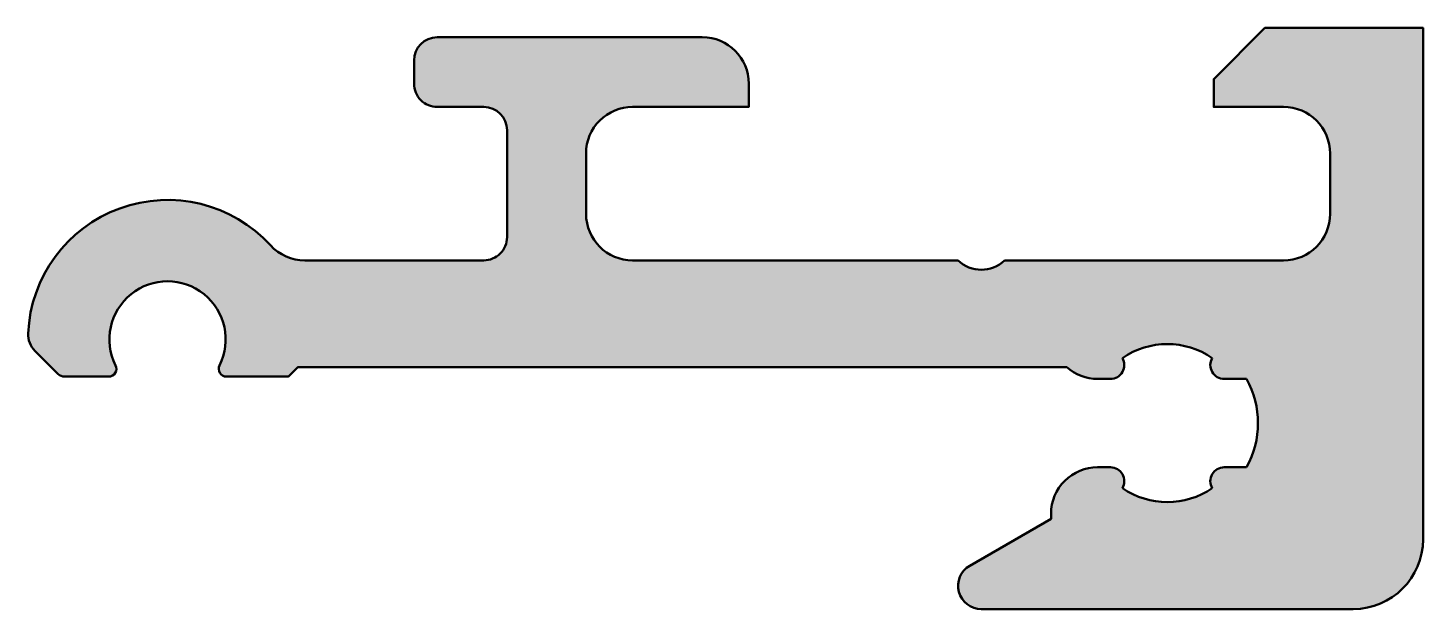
# Model space of a CAD drawing. Extents: x -20 to 10, y -5 to 7.5.
import ezdxf

# ---------------------------------------------------------------- set-up
doc = ezdxf.new("R2010")
doc.units = 0
doc.layers.add('0S-Alu contour', color=7, linetype='Continuous', lineweight=50)
doc.layers.add('0S-Alu hatch', color=252, linetype='Continuous', lineweight=25)

# ---------------------------------------------------------------- blocks, each defined once
blk = doc.blocks.new('492990__CD77B4C0_8272_4E7C_987C_ECE51E374E88_')
at = {"layer": '0S-Alu hatch'}
h = blk.add_hatch(color=256, dxfattribs=at)
edge = h.paths.add_edge_path()
edge.add_ellipse((3.270790842893963, 0.2500000000000024), major_axis=(-0.3000000000000003, 0), ratio=1, start_angle=90.0000000000008, end_angle=209.9377964112646, ccw=False)
edge.add_line((3.270790842893967, -0.0499999999999979), (2.995535714285574, -0.0499999999999979))
edge.add_ellipse((2.995535714285582, 0.9500000000000062), major_axis=(-1.000000000000003, 0), ratio=1, start_angle=48.590377890726415, end_angle=89.9999999999996, ccw=False)
edge.add_line((2.334097886519394, 0.2000000000000342), (-14.20451310906637, 0.2000000000001325))
edge.add_line((-14.20451310906637, 0.2000000000001325), (-14.40446428571443, 4.88233520965e-05))
edge.add_line((-14.40446428571443, 4.88233520965e-05), (-15.73868364278213, 4.88233521056e-05))
edge.add_ellipse((-15.73868364278211, 0.1658294662841715), major_axis=(-0.1657806429320663, 0), ratio=1, start_angle=-26.613158182273196, end_angle=89.99999999999272, ccw=False)
edge.add_arc((-17.00446428571417, 0.8000488233520785), 1.249999999999999, 333.3868418177283, 566.6131581822677)
edge.add_ellipse((-18.2702449286463, 0.1658294662842445), major_axis=(-0.1657806429321018, 0), ratio=1, start_angle=90.00000000000239, end_angle=206.613158182269, ccw=False)
edge.add_line((-18.27024492864629, 4.88233521426e-05), (-19.21943447889618, 4.88233521514e-05))
edge.add_ellipse((-19.21943447889004, 0.2000488233658184), major_axis=(-0.2000000000149816, 0), ratio=1, start_angle=45.00000000152272, end_angle=89.99999999824229, ccw=False)
edge.add_line((-19.36085583513419, 0.0586274671141573), (-19.85572670240395, 0.5534983343852788))
edge.add_ellipse((-19.50217331181081, 0.9070517249784588), major_axis=(-0.4999999999998454, 0), ratio=1, start_angle=-2.453075233504478, end_angle=45.0000000000025, ccw=False)
edge.add_ellipse((-17.00446428571422, 0.8000488233521181), major_axis=(-3.000000000000009, 0), ratio=1, start_angle=222.4532023582273, end_angle=357.5469247664958, ccw=False)
edge.add_arc((-14.05314870724467, 3.50000000000015), 1.000000000000006, 222.4532023582275, 270.0000000000004)
edge.add_line((-14.05314870724466, 2.500000000000143), (-10.2044642857142, 2.500000000000125))
edge.add_arc((-10.20446428571418, 3.000000000000137), 0.500000000000012, 269.9999999999976, 360)
edge.add_line((-9.70446428571417, 3.000000000000138), (-9.70446428571416, 5.300000000000134))
edge.add_arc((-10.20446428571417, 5.300000000000094), 0.5000000000000107, 0, 89.99999999999959)
edge.add_line((-10.20446428571416, 5.800000000000105), (-11.20446428571418, 5.800000000000109))
edge.add_ellipse((-11.20446428571419, 6.300000000000103), major_axis=(-0.4999999999999938, 0), ratio=1, start_angle=0, end_angle=90.0000000000012, ccw=False)
edge.add_line((-11.70446428571419, 6.300000000000103), (-11.70446428571418, 6.800000000000099))
edge.add_ellipse((-11.20446428571417, 6.8000000000001), major_axis=(-0.5000000000000071, 0), ratio=1, start_angle=270, end_angle=360, ccw=False)
edge.add_line((-11.20446428571417, 7.300000000000107), (-5.50446428571413, 7.30000000000008))
edge.add_ellipse((-5.504464285714153, 6.300000000000092), major_axis=(-0.9999999999999885, 0), ratio=1, start_angle=180, end_angle=269.99999999999864, ccw=False)
edge.add_line((-4.504464285714165, 6.300000000000092), (-4.504464285714167, 5.800000000000073))
edge.add_line((-4.504464285714167, 5.800000000000073), (-7.004464285714139, 5.800000000000086))
edge.add_arc((-7.004464285714156, 4.800000000000071), 1.000000000000015, 89.99999999999898, 180)
edge.add_line((-8.004464285714171, 4.800000000000069), (-8.004464285714178, 3.500000000000077))
edge.add_arc((-7.004464285714231, 3.500000000000052), 0.9999999999999484, 180, 269.9999999999994)
edge.add_line((-7.004464285714242, 2.500000000000104), (-0.0044642857141852, 2.500000000000065))
edge.add_arc((0.4955357142858397, 3.02500000000004), 0.7249999999999995, 226.3971810272936, 313.6028189727042)
edge.add_line((0.9955357142858449, 2.500000000000045), (6.995535714285844, 2.500000000000019))
edge.add_arc((6.995535714285815, 3.500000000000025), 1.000000000000005, 270.0000000000017, 360)
edge.add_line((7.99553571428582, 3.500000000000024), (7.995535714285827, 4.800000000000005))
edge.add_arc((6.995535714285825, 4.800000000000008), 1.000000000000001, 0, 89.99999999999955)
edge.add_line((6.995535714285833, 5.80000000000001), (5.495535714285833, 5.800000000000018))
edge.add_line((5.495535714285833, 5.800000000000018), (5.495535714285836, 6.400000000000034))
edge.add_line((5.495535714285836, 6.400000000000034), (6.595535714285836, 7.500000000000036))
edge.add_line((6.595535714285836, 7.500000000000036), (9.995535714285843, 7.500000000000004))
edge.add_line((9.995535714285843, 7.500000000000004), (9.995535714285811, -3.499999999999958))
edge.add_ellipse((8.495535714285788, -3.499999999999969), major_axis=(-1.500000000000021, 0), ratio=1, start_angle=90.00000000000063, end_angle=180, ccw=False)
edge.add_line((8.495535714285804, -4.99999999999999), (0.495535714285774, -4.999999999999941))
edge.add_ellipse((0.4955357142857988, -4.499999999999926), major_axis=(-0.5000000000000151, 0), ratio=1, start_angle=-59.99999999999841, end_angle=89.9999999999971, ccw=False)
edge.add_line((0.2455357142857792, -4.066987298107701), (1.995535714285614, -3.056624327025932))
edge.add_line((1.995535714285614, -3.056624327025932), (1.995535714285701, -2.949999999999234))
edge.add_ellipse((2.995535714285544, -2.94999999999985), major_axis=(-0.9999999999998451, 0), ratio=1, start_angle=269.9999999999996, end_angle=360, ccw=False)
edge.add_line((2.995535714285551, -1.950000000000004), (3.270790842893927, -1.949999999999991))
edge.add_ellipse((3.270790842893948, -2.249999999999985), major_axis=(-0.2999999999999936, 0), ratio=1, start_angle=150.0622035887384, end_angle=270.00000000000387, ccw=False)
edge.add_arc((4.495535714285565, -0.9999999999999825), 1.700000000000011, 235.4229183880526, 304.5770816119459)
edge.add_ellipse((5.72028058567714, -2.250000000000002), major_axis=(-0.299999999999993, 0), ratio=1, start_angle=-90, end_angle=29.93779641126349, ccw=False)
edge.add_line((5.72028058567714, -1.950000000000008), (6.198474350878184, -1.950000000000003))
edge.add_arc((4.495535714285534, -0.9999999999999885), 1.950000000000016, 330.8446345737168, 389.1553654262827)
edge.add_line((6.198474350878193, -0.0499999999999885), (5.720280585677124, -0.0499999999999987))
edge.add_ellipse((5.720280585677127, 0.2500000000000003), major_axis=(-0.2999999999999987, 0), ratio=1, start_angle=-29.937796411266106, end_angle=89.99999999999937, ccw=False)
edge.add_arc((4.49553571428555, -0.9999999999999879), 1.699999999999999, 55.42291838805367, 124.5770816119465)
at = {"layer": '0S-Alu contour', "color": 7}
for points in [[(-11.20446428571417, 7.300000000000107), (-5.50446428571413, 7.30000000000008)], [(6.995535714285833, 5.80000000000001), (5.495535714285833, 5.800000000000018), (5.495535714285836, 6.400000000000034), (6.595535714285836, 7.500000000000036), (9.995535714285843, 7.500000000000004), (9.995535714285811, -3.499999999999958)], [(-11.70446428571419, 6.300000000000103), (-11.70446428571418, 6.800000000000099)], [(-4.504464285714165, 6.300000000000092), (-4.504464285714167, 5.800000000000073), (-7.004464285714139, 5.800000000000086)], [(-10.20446428571416, 5.800000000000105), (-11.20446428571418, 5.800000000000109)], [(-9.70446428571417, 3.000000000000138), (-9.70446428571416, 5.300000000000134)], [(-8.004464285714171, 4.800000000000069), (-8.004464285714178, 3.500000000000077)], [(7.99553571428582, 3.500000000000024), (7.995535714285827, 4.800000000000005)], [(-14.05314870724466, 2.500000000000143), (-10.2044642857142, 2.500000000000125)], [(-7.004464285714242, 2.500000000000104), (-0.0044642857141852, 2.500000000000065)], [(0.9955357142858449, 2.500000000000045), (6.995535714285844, 2.500000000000019)], [(-19.36085583513419, 0.0586274671141573), (-19.85572670240395, 0.5534983343852788)], [(-18.27024492864629, 4.88233521426e-05), (-19.21943447889618, 4.88233521514e-05)], [(2.334097886519394, 0.2000000000000342), (-14.20451310906637, 0.2000000000001325), (-14.40446428571443, 4.88233520965e-05), (-15.73868364278213, 4.88233521056e-05)], [(3.270790842893967, -0.0499999999999979), (2.995535714285574, -0.0499999999999979)], [(6.198474350878193, -0.0499999999999885), (5.720280585677124, -0.0499999999999987)], [(2.995535714285551, -1.950000000000004), (3.270790842893927, -1.949999999999991)], [(5.72028058567714, -1.950000000000008), (6.198474350878184, -1.950000000000003)], [(0.2455357142857792, -4.066987298107701), (1.995535714285614, -3.056624327025932), (1.995535714285701, -2.949999999999234)], [(8.495535714285804, -4.99999999999999), (0.495535714285774, -4.999999999999941)]]:
    blk.add_lwpolyline(points, dxfattribs=at)
at = {"layer": '0S-Alu contour', "color": 7, "extrusion": (0, 0, -1)}
for centre, radius, start, end in [((11.20446428571417, 6.8000000000001), 0.5000000000000071, 0, 90), ((5.504464285714153, 6.300000000000092), 0.9999999999999885, 90.00000000000134, 180), ((11.20446428571419, 6.300000000000103), 0.4999999999999938, 269.9999999999988, 0), ((17.00446428571422, 0.8000488233521181), 3.000000000000009, 2.453075233504208, 137.5467976417727), ((19.50217331181081, 0.9070517249784588), 0.4999999999998454, 314.9999999999975, 2.453075233504506), ((-3.270790842893963, 0.2500000000000024), 0.3000000000000003, 150.0622035887354, 269.9999999999992), ((-5.720280585677127, 0.2500000000000003), 0.2999999999999987, 270.0000000000007, 29.93779641126598), ((19.21943447889004, 0.2000488233658184), 0.2000000000149816, 270.0000000017577, 314.9999999984773), ((18.2702449286463, 0.1658294662842445), 0.1657806429321018, 153.386841817731, 269.9999999999976), ((15.73868364278211, 0.1658294662841715), 0.1657806429320663, 270.0000000000074, 26.61315818227319), ((-2.995535714285582, 0.9500000000000062), 1.000000000000003, 270.0000000000005, 311.4096221092736), ((-2.995535714285544, -2.94999999999985), 0.9999999999998451, 0, 90.0000000000004), ((-3.270790842893948, -2.249999999999985), 0.2999999999999936, 89.9999999999961, 209.9377964112617), ((-5.72028058567714, -2.250000000000002), 0.299999999999993, 330.0622035887365, 90), ((-8.495535714285788, -3.499999999999969), 1.500000000000021, 180, 269.9999999999994), ((-0.4955357142857988, -4.499999999999926), 0.5000000000000151, 270.0000000000029, 59.9999999999984)]:
    blk.add_arc(centre, radius, start, end, dxfattribs=at)
at = {"layer": '0S-Alu contour', "color": 7}
for centre, radius, start, end in [((-10.20446428571417, 5.300000000000094), 0.5000000000000107, 0, 89.99999999999959), ((-7.004464285714156, 4.800000000000071), 1.000000000000015, 89.99999999999898, 180), ((6.995535714285825, 4.800000000000008), 1.000000000000001, 0, 89.99999999999955), ((-7.004464285714231, 3.500000000000052), 0.9999999999999484, 180, 269.9999999999994), ((6.995535714285815, 3.500000000000025), 1.000000000000005, 270.0000000000017, 0), ((-14.05314870724467, 3.50000000000015), 1.000000000000006, 222.4532023582275, 270.0000000000004), ((-10.20446428571418, 3.000000000000137), 0.500000000000012, 269.9999999999976, 0), ((0.4955357142858397, 3.02500000000004), 0.7249999999999995, 226.3971810272936, 313.6028189727042), ((-17.00446428571417, 0.8000488233520785), 1.249999999999999, 333.3868418177283, 206.6131581822677), ((4.49553571428555, -0.9999999999999879), 1.699999999999999, 55.42291838805367, 124.5770816119465), ((4.495535714285534, -0.9999999999999885), 1.950000000000016, 330.8446345737168, 29.1553654262827), ((4.495535714285565, -0.9999999999999825), 1.700000000000011, 235.4229183880526, 304.5770816119459)]:
    blk.add_arc(centre, radius, start, end, dxfattribs=at)
blk = doc.blocks.new('492990__2123D329_AC3B_4DCD_A789_DF35CCBFA169_')
at = {"layer": '0S-Alu contour', "color": 7}
blk.add_blockref('492990__CD77B4C0_8272_4E7C_987C_ECE51E374E88_', (0, 0), dxfattribs=at)

msp = doc.modelspace()

# ---------------------------------------------------------------- block references
at = {"layer": '0S-Alu contour', "color": 7}
msp.add_blockref('492990__2123D329_AC3B_4DCD_A789_DF35CCBFA169_', (0, 0), dxfattribs=at)

doc.saveas('drawing.dxf')
